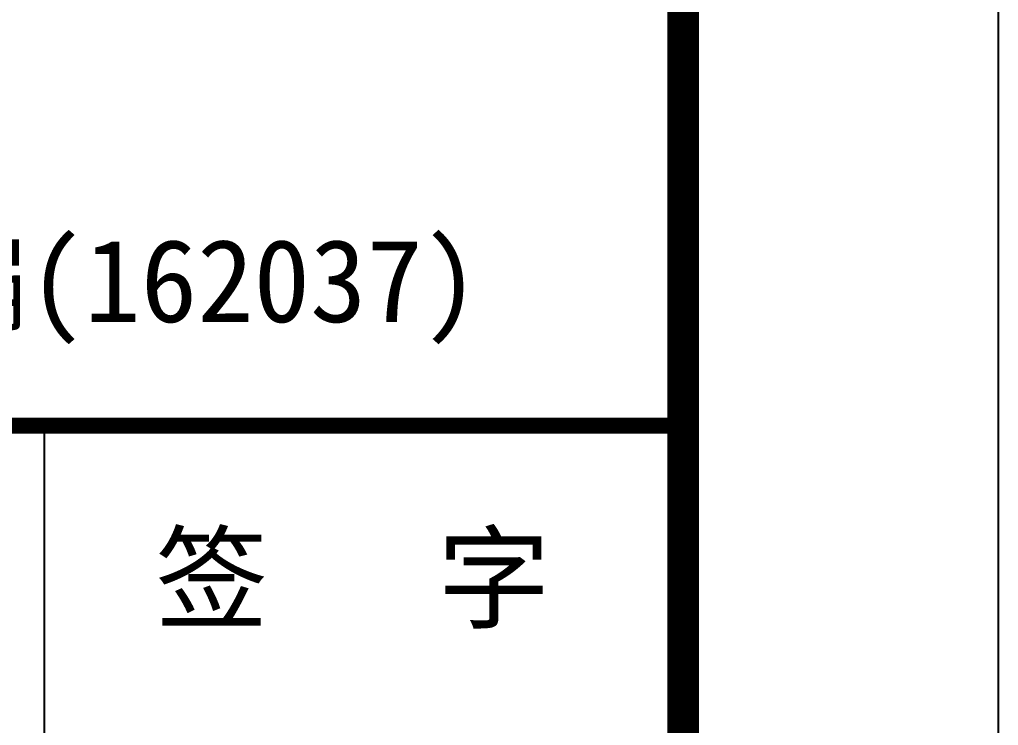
# Model space of a CAD drawing. Extents: x 19118 to 566552, y -1188739 to 92943.
# Drawn here: x 158807 to 161912, y -1140042 to -1137803 of the extents above; entities that cross this region are included whole.
import ezdxf

# ---------------------------------------------------------------- set-up
doc = ezdxf.new("R2010")
doc.units = 0
doc.header["$LTSCALE"] = 1000
doc.header["$MEASUREMENT"] = 0
doc.layers.add('PUB_TITLE', color=4, linetype='CONTINUOUS')
doc.layers.add('图框', color=4, linetype='CONTINUOUS')
doc.styles.add('STYLE-黑体', font='simhei.ttf')
doc.styles.add('黑体', font='simhei.ttf', dxfattribs={"width": 0.6, "height": 4.3})

msp = doc.modelspace()

# ---------------------------------------------------------------- linework, layer by layer
at = {"layer": 'PUB_TITLE'}
msp.add_lwpolyline([(77811.65, -1188739.44), (161911.65, -1188739.44), (161911.65, -1129339.44), (77811.65, -1129339.44)], close=True, dxfattribs=at)
at = {"layer": 'PUB_TITLE', "const_width": 100}
msp.add_lwpolyline([(80311.65, -1187739.44), (160911.65, -1187739.44), (160911.65, -1130339.44), (80311.65, -1130339.44)], close=True, dxfattribs=at)
at = {"layer": '图框', "color": 4, "const_width": 98.59}
msp.add_lwpolyline([(154902.42, -1130339.44), (160911.65, -1130339.44), (160911.65, -1187739.44), (154902.42, -1187739.44)], close=True, dxfattribs=at)
at = {"layer": '图框', "color": 0, "const_width": 50}
msp.add_lwpolyline([(154902.42, -1139090.89), (160911.65, -1139090.89), (160911.65, -1149250.09), (154902.42, -1149250.09)], close=True, dxfattribs=at)
at = {"layer": '图框', "color": 0}
msp.add_lwpolyline([(158886.42, -1140086.89), (158886.42, -1139090.89)], dxfattribs=at)

# ---------------------------------------------------------------- texts
at = {"layer": '图框', "color": 4, "style": '黑体'}
msp.add_text('证书编号：皖 城规编(162037)', height=262.944, dxfattribs=at).set_placement((155427.39, -1138762.44))
at = {"layer": '图框', "color": 0, "style": 'STYLE-黑体'}
msp.add_text('签   字', height=262.944, dxfattribs=at).set_placement((159237.3, -1139706.06))

doc.saveas('drawing.dxf')
